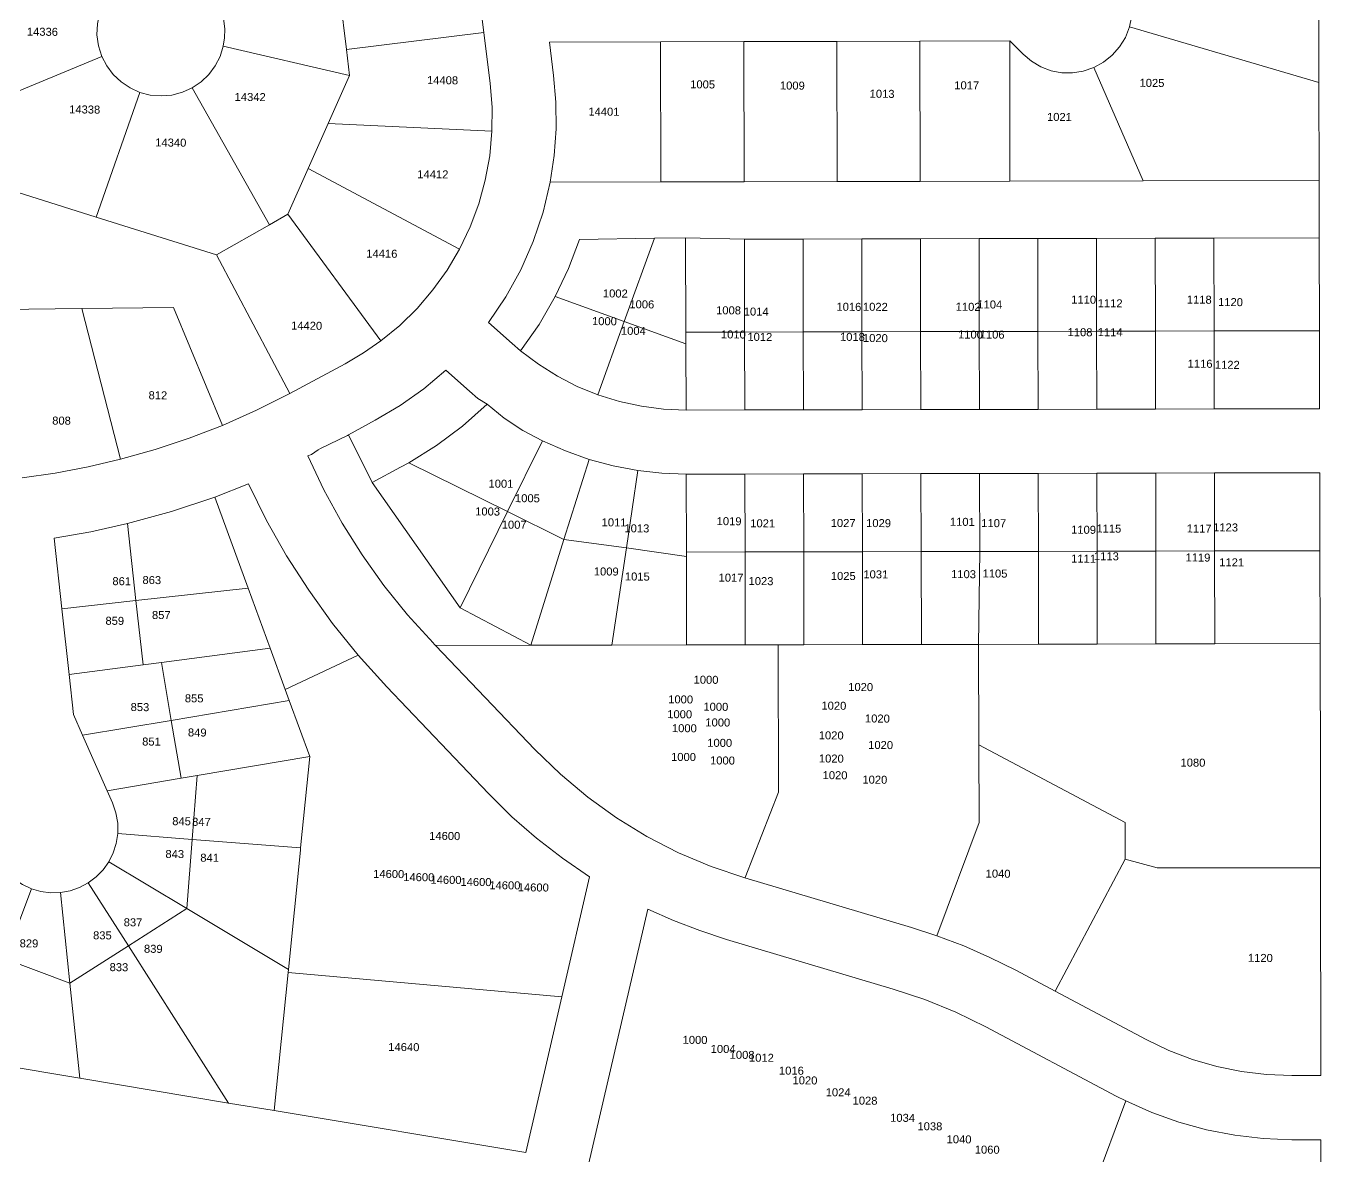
# Model space of a CAD drawing. Header units: feet. Extents: x 2808417 to 2820762, y 948624 to 970780.
# Drawn here: x 2816123 to 2817337, y 962607 to 963665 of the extents above; entities that cross this region are included whole.
import ezdxf
from ezdxf.enums import TextEntityAlignment as Align

# ---------------------------------------------------------------- set-up
doc = ezdxf.new("R2010")
doc.units = ezdxf.units.FT
doc.header["$LTSCALE"] = 0.015
doc.header["$MEASUREMENT"] = 0
doc.layers.add('Dakota County Addresses', color=7, linetype='Continuous')
doc.layers.add('Dakota County Parcels', color=7, linetype='Continuous')
doc.styles.add('Dimensions 100', font='arial.ttf')

# ---------------------------------------------------------------- blocks, each defined once
blk = doc.blocks.new('ACMAP_ANN_TEMPLATE_Dakota County Addresses')
at = {"layer": 'Dakota County Addresses', "style": 'Dimensions 100'}
blk.add_attdef('DakotaCountyAddress', text='', height=50, dxfattribs=at).set_placement((0, 0), align=Align.CENTER)

msp = doc.modelspace()

# ---------------------------------------------------------------- linework, layer by layer
at = {"layer": 'Dakota County Parcels', "lineweight": 5}
for p, q in [((2816412.4, 963737.8), (2816423.9, 963643.1)), ((2816542.7, 963738.1), (2816552.6, 963659.1)), ((2817335.2, 963612.2), (2817334.9, 963736.6)), ((2816423.9, 963643.1), (2816552.6, 963659.1)), ((2816552.6, 963659.1), (2816558.5, 963611.5)), ((2817157.6, 963664.4), (2817335.2, 963612.2)), ((2816308.4, 963646.3), (2816426.8, 963619)), ((2816614.1, 963650.2), (2816718.3, 963650.4)), ((2816614.1, 963650.2), (2816618, 963618.9)), ((2816718.3, 963650.4), (2816796.3, 963650.6)), ((2816718.6, 963519.2), (2816718.3, 963650.4)), ((2816796.3, 963650.6), (2816883.3, 963650.8)), ((2816796.6, 963519.3), (2816796.3, 963650.6)), ((2816883.3, 963650.8), (2816961.3, 963651)), ((2816883.6, 963519.5), (2816883.3, 963650.8)), ((2816961.3, 963651), (2817045.4, 963651.3)), ((2816961.6, 963519.7), (2816961.3, 963651)), ((2817045.4, 963651.3), (2817058.1, 963638.9)), ((2817045.6, 963519.8), (2817045.4, 963651.3)), ((2816083.2, 963590.5), (2816194.6, 963636.7)), ((2816423.9, 963643.1), (2816426.8, 963619)), ((2817124.1, 963626.3), (2817170.4, 963520.1)), ((2816279.4, 963607.4), (2816351.6, 963479.1)), ((2816406.8, 963574), (2816426.8, 963619)), ((2817335.4, 963520.5), (2817335.2, 963612.2)), ((2816189.4, 963486.2), (2816230.2, 963603.1)), ((2816388, 963531.8), (2816406.8, 963574)), ((2816406.8, 963574), (2816560.2, 963566.6)), ((2816369, 963488.9), (2816388, 963531.8)), ((2816388, 963531.8), (2816529.8, 963456.2)), ((2816083.3, 963519.5), (2816189.4, 963486.2)), ((2816614.8, 963518.9), (2816718.6, 963519.2)), ((2816718.6, 963519.2), (2816796.6, 963519.3)), ((2816796.6, 963519.3), (2816883.6, 963519.5)), ((2816883.6, 963519.5), (2816961.6, 963519.7)), ((2816961.6, 963519.7), (2817045.6, 963519.8)), ((2817045.6, 963519.8), (2817170.4, 963520.1)), ((2817170.4, 963520.1), (2817335.4, 963520.5)), ((2817335.5, 963466.8), (2817335.4, 963520.5)), ((2816189.4, 963486.2), (2816302, 963450.9)), ((2816351.6, 963479.1), (2816369, 963488.9)), ((2816369, 963488.9), (2816456.2, 963370.3)), ((2816351.6, 963479.1), (2816302, 963450.9)), ((2816642.1, 963465.3), (2816712.4, 963466.4)), ((2816684.1, 963388.5), (2816712.4, 963466.4)), ((2816712.4, 963466.4), (2816741.7, 963466.9)), ((2816741.7, 963466.9), (2816796.8, 963465.6)), ((2816742, 963378.5), (2816741.7, 963466.9)), ((2816796.8, 963465.6), (2816851.8, 963465.7)), ((2816796.9, 963378.6), (2816796.8, 963465.6)), ((2816851.8, 963465.7), (2816906.8, 963465.9)), ((2816851.9, 963378.8), (2816851.8, 963465.7)), ((2816906.8, 963465.9), (2816961.7, 963466)), ((2816906.9, 963378.9), (2816906.8, 963465.9)), ((2816961.7, 963466), (2817016.7, 963466.1)), ((2816961.9, 963379), (2816961.7, 963466)), ((2817016.7, 963466.1), (2817071.7, 963466.2)), ((2817016.9, 963379.1), (2817016.7, 963466.1)), ((2817071.7, 963466.2), (2817126.7, 963466.3)), ((2817071.9, 963379.2), (2817071.7, 963466.2)), ((2817126.7, 963466.3), (2817181.7, 963466.4)), ((2817126.9, 963379.3), (2817126.7, 963466.3)), ((2817181.7, 963466.4), (2817236.7, 963466.6)), ((2817181.9, 963379.5), (2817181.7, 963466.4)), ((2817236.7, 963466.6), (2817335.5, 963466.8)), ((2817236.9, 963379.6), (2817236.7, 963466.6)), ((2817335.7, 963379.8), (2817335.5, 963466.8)), ((2816302, 963450.9), (2816370.8, 963321.2)), ((2816175.8, 963400.7), (2816261.8, 963401.7)), ((2816261.8, 963401.7), (2816307.6, 963291.2)), ((2816619.4, 963411.8), (2816684.1, 963388.5)), ((2816101.1, 963399.7), (2816175.8, 963400.7)), ((2816175.8, 963400.7), (2816212.2, 963259.4)), ((2816557.1, 963387.6), (2816579.2, 963367.8)), ((2816659.5, 963319.8), (2816684.1, 963388.5)), ((2816684.1, 963388.5), (2816742, 963367.7)), ((2816742, 963378.5), (2816796.9, 963378.6)), ((2816742, 963367.7), (2816742, 963378.5)), ((2816796.9, 963378.6), (2816851.9, 963378.8)), ((2816797.1, 963305.6), (2816796.9, 963378.6)), ((2816851.9, 963378.8), (2816906.9, 963378.9)), ((2816852.1, 963305.8), (2816851.9, 963378.8)), ((2816906.9, 963378.9), (2816961.9, 963379)), ((2816907.1, 963305.9), (2816906.9, 963378.9)), ((2816961.9, 963379), (2817016.9, 963379.1)), ((2816962.1, 963306), (2816961.9, 963379)), ((2817016.9, 963379.1), (2817071.9, 963379.2)), ((2817017.1, 963306.1), (2817016.9, 963379.1)), ((2817071.9, 963379.2), (2817126.9, 963379.3)), ((2817072.1, 963306.2), (2817071.9, 963379.2)), ((2817126.9, 963379.3), (2817181.9, 963379.5)), ((2817127.1, 963306.3), (2817126.9, 963379.3)), ((2817181.9, 963379.5), (2817236.9, 963379.6)), ((2817182.1, 963306.5), (2817181.9, 963379.5)), ((2817236.9, 963379.6), (2817335.7, 963379.8)), ((2817237.1, 963306.6), (2817236.9, 963379.6)), ((2817335.8, 963306.8), (2817335.7, 963379.8)), ((2816579.2, 963367.8), (2816587.1, 963361)), ((2816742.1, 963305.5), (2816742, 963367.7)), ((2816370.8, 963321.2), (2816422.5, 963348.8)), ((2816517, 963343), (2816539.1, 963323.2)), ((2816742.1, 963305.5), (2816797.1, 963305.6)), ((2816797.1, 963305.6), (2816852.1, 963305.8)), ((2816852.1, 963305.8), (2816907.1, 963305.9)), ((2816907.1, 963305.9), (2816962.1, 963306)), ((2816962.1, 963306), (2817017.1, 963306.1)), ((2817017.1, 963306.1), (2817072.1, 963306.2)), ((2817072.1, 963306.2), (2817127.1, 963306.3)), ((2817127.1, 963306.3), (2817182.1, 963306.5)), ((2817182.1, 963306.5), (2817237.1, 963306.6)), ((2817237.1, 963306.6), (2817335.8, 963306.8)), ((2816425.9, 963282.2), (2816450.9, 963296)), ((2816399.6, 963269.6), (2816424.8, 963281.7)), ((2816424.8, 963281.7), (2816425.9, 963282.2)), ((2816425.9, 963282.2), (2816448, 963237.7)), ((2816397.2, 963268.4), (2816399.6, 963269.6)), ((2816574.9, 963210.4), (2816607.6, 963276.8)), ((2816474.4, 963251.9), (2816482.2, 963256.1)), ((2816482.2, 963256.1), (2816482.2, 963256.1)), ((2816482.2, 963256.1), (2816574.9, 963210.4)), ((2816627.7, 963184.4), (2816651.2, 963259.3)), ((2816448, 963237.7), (2816474.4, 963251.9)), ((2816686.2, 963176.6), (2816696.9, 963248.8)), ((2816742.2, 963245.5), (2816797.2, 963245.6)), ((2816742.4, 963172.5), (2816742.2, 963245.5)), ((2816797.2, 963245.6), (2816852.2, 963245.8)), ((2816797.4, 963172.7), (2816797.2, 963245.6)), ((2816852.2, 963245.8), (2816907.2, 963245.9)), ((2816852.4, 963172.8), (2816852.2, 963245.8)), ((2816907.2, 963245.9), (2816962.2, 963246)), ((2816907.4, 963172.9), (2816907.2, 963245.9)), ((2816962.2, 963246), (2817017.2, 963246.1)), ((2816962.4, 963173), (2816962.2, 963246)), ((2817017.2, 963246.1), (2817072.2, 963246.2)), ((2817017.4, 963173.1), (2817017.2, 963246.1)), ((2817072.2, 963246.2), (2817127.2, 963246.3)), ((2817072.4, 963173.2), (2817072.2, 963246.2)), ((2817127.2, 963246.3), (2817182.2, 963246.5)), ((2817127.3, 963173.4), (2817127.2, 963246.3)), ((2817182.2, 963246.5), (2817237.2, 963246.6)), ((2817182.3, 963173.5), (2817182.2, 963246.5)), ((2817237.2, 963246.6), (2817336, 963246.8)), ((2817237.3, 963173.6), (2817237.2, 963246.6)), ((2817336.1, 963173.8), (2817336, 963246.8)), ((2816300.5, 963224.1), (2816331.9, 963236.4)), ((2816448, 963237.7), (2816530.4, 963120.2)), ((2816300.5, 963224.1), (2816331.7, 963138.8)), ((2816530.4, 963120.2), (2816574.9, 963210.4)), ((2816574.9, 963210.4), (2816627.7, 963184.4)), ((2816218.7, 963199.2), (2816226.6, 963127.2)), ((2816149.8, 963185.6), (2816157.1, 963119.5)), ((2816627.7, 963184.4), (2816596.7, 963085.2)), ((2816627.7, 963184.4), (2816686.2, 963176.6)), ((2816672.6, 963085.4), (2816686.2, 963176.6)), ((2816686.2, 963176.6), (2816742.4, 963168.3)), ((2816742.4, 963172.5), (2816797.4, 963172.7)), ((2816742.4, 963168.3), (2816742.4, 963172.5)), ((2816797.4, 963172.7), (2816852.4, 963172.8)), ((2816797.6, 963085.7), (2816797.4, 963172.7)), ((2816852.4, 963172.8), (2816907.4, 963172.9)), ((2816852.6, 963085.8), (2816852.4, 963172.8)), ((2816907.4, 963172.9), (2816962.4, 963173)), ((2816907.6, 963085.9), (2816907.4, 963172.9)), ((2816962.4, 963173), (2817017.4, 963173.1)), ((2816962.6, 963086), (2816962.4, 963173)), ((2817016.3, 963086.1), (2817017.4, 963173.1)), ((2817017.4, 963173.1), (2817072.4, 963173.2)), ((2817072.4, 963173.2), (2817127.3, 963173.4)), ((2817072.5, 963086.2), (2817072.4, 963173.2)), ((2817127.3, 963173.4), (2817182.3, 963173.5)), ((2817127.5, 963086.4), (2817127.3, 963173.4)), ((2817182.3, 963173.5), (2817237.3, 963173.6)), ((2817182.5, 963086.5), (2817182.3, 963173.5)), ((2817237.3, 963173.6), (2817336.1, 963173.8)), ((2817237.5, 963086.6), (2817237.3, 963173.6)), ((2817336.3, 963086.8), (2817336.1, 963173.8)), ((2816742.6, 963085.5), (2816742.4, 963168.3)), ((2816226.6, 963127.2), (2816331.7, 963138.8)), ((2816331.7, 963138.8), (2816352.4, 963082.4)), ((2816157.1, 963119.5), (2816226.6, 963127.2)), ((2816226.6, 963127.2), (2816233.3, 963066.9)), ((2816157.1, 963119.5), (2816163.9, 963057.9)), ((2816530.4, 963120.2), (2816596.7, 963085.2)), ((2816505, 963087.6), (2816506.2, 963086.4)), ((2816506.2, 963086.4), (2816507.4, 963085.1)), ((2816507.4, 963085.1), (2816596.7, 963085.2)), ((2816596.7, 963085.2), (2816672.6, 963085.4)), ((2816672.6, 963085.4), (2816742.6, 963085.5)), ((2816742.6, 963085.5), (2816797.6, 963085.7)), ((2816797.6, 963085.7), (2816828.4, 963085.7)), ((2816828.4, 963085.7), (2816852.6, 963085.8)), ((2816828.6, 962947.7), (2816828.4, 963085.7)), ((2816852.6, 963085.8), (2816907.6, 963085.9)), ((2816907.6, 963085.9), (2816962.6, 963086)), ((2816962.6, 963086), (2817016.3, 963086.1)), ((2817016.3, 963086.1), (2817072.5, 963086.2)), ((2817016.5, 962992.1), (2817016.3, 963086.1)), ((2817072.5, 963086.2), (2817127.5, 963086.4)), ((2817127.5, 963086.4), (2817182.5, 963086.5)), ((2817182.5, 963086.5), (2817237.5, 963086.6)), ((2817237.5, 963086.6), (2817336.3, 963086.8)), ((2817336.6, 962961.2), (2817336.3, 963086.8)), ((2816250.5, 963069.1), (2816352.4, 963082.4)), ((2816352.4, 963082.4), (2816366.5, 963043.9)), ((2816366.5, 963043.9), (2816434.8, 963075.9)), ((2816434.8, 963075.9), (2816461.6, 963046.2)), ((2816507.4, 963085.1), (2816600.4, 962987.7)), ((2816163.9, 963057.9), (2816233.3, 963066.9)), ((2816233.3, 963066.9), (2816250.5, 963069.1)), ((2816250.5, 963069.1), (2816259.7, 963014.9)), ((2816163.9, 963057.9), (2816168, 963020.4)), ((2816366.5, 963043.9), (2816370.3, 963033.6)), ((2816461.6, 963046.2), (2816557, 962946.3)), ((2816259.7, 963014.9), (2816370.3, 963033.6)), ((2816370.3, 963033.6), (2816389.6, 962981)), ((2816168, 963020.4), (2816176.6, 963000.9)), ((2816176.6, 963000.9), (2816259.7, 963014.9)), ((2816259.7, 963014.9), (2816268.8, 962960.7)), ((2816176.6, 963000.9), (2816199.6, 962949)), ((2817016.7, 962919.2), (2817016.5, 962992.1)), ((2817153.6, 962919.4), (2817016.5, 962992.1)), ((2816283.9, 962963.2), (2816389.6, 962981)), ((2816389.6, 962981), (2816380.9, 962895.6)), ((2816199.6, 962949), (2816268.8, 962960.7)), ((2816268.8, 962960.7), (2816283.9, 962963.2)), ((2816279.3, 962903.4), (2816283.9, 962963.2)), ((2817336.7, 962919.8), (2817336.6, 962961.2)), ((2816199.6, 962949), (2816204.6, 962937.6)), ((2816797.5, 962867.9), (2816828.6, 962947.7)), ((2816977.2, 962813.1), (2817016.7, 962919.2)), ((2817153.6, 962884.9), (2817153.6, 962919.4)), ((2817336.7, 962876.8), (2817336.7, 962919.8)), ((2816209.5, 962908.8), (2816279.3, 962903.4)), ((2816274.3, 962838.6), (2816279.3, 962903.4)), ((2816279.3, 962903.4), (2816380.9, 962895.6)), ((2816369.4, 962781.6), (2816380.7, 962893.5)), ((2816380.9, 962895.6), (2816380.7, 962893.5)), ((2816201.2, 962882.5), (2816274.3, 962838.6)), ((2817088.1, 962761.2), (2817153.6, 962884.9)), ((2817153.6, 962884.9), (2817183.7, 962876.7)), ((2816625.7, 962756.1), (2816651.7, 962868.4)), ((2816797.3, 962867.3), (2816797.5, 962867.9)), ((2816797.3, 962867.3), (2816953.4, 962820.8)), ((2817336.7, 962876.8), (2817183.7, 962876.7)), ((2817336.9, 962682.2), (2817336.7, 962876.8)), ((2816103.9, 962791.7), (2816128.6, 962857.2)), ((2816181.9, 962862.7), (2816219.5, 962803.7)), ((2816155.9, 962853.7), (2816164.7, 962768.8)), ((2816219.5, 962803.7), (2816274.3, 962838.6)), ((2816274.3, 962838.6), (2816369.4, 962781.6)), ((2816650.8, 962599), (2816706.3, 962838.2)), ((2816977.2, 962813.1), (2816953.4, 962820.8)), ((2816780.1, 962809.8), (2816936.3, 962763.3)), ((2816164.7, 962768.8), (2816219.5, 962803.7)), ((2816219.5, 962803.7), (2816313.2, 962656.5)), ((2816103.9, 962791.7), (2816164.7, 962768.8)), ((2816356, 962649.4), (2816369.1, 962778.8)), ((2816369.1, 962778.8), (2816369.4, 962781.6)), ((2816369.1, 962778.8), (2816625.7, 962756.1)), ((2817051, 962780.9), (2817088.1, 962761.2)), ((2816164.7, 962768.8), (2816173.9, 962679.7)), ((2817088.1, 962761.2), (2817173.2, 962716.1)), ((2816591.8, 962610.2), (2816625.7, 962756.1)), ((2817022.9, 962727.9), (2817145.2, 962663.1)), ((2816068.3, 962697.3), (2816173.9, 962679.7)), ((2816173.9, 962679.7), (2816313.2, 962656.5)), ((2817309.8, 962682.2), (2817336.9, 962682.2)), ((2817145.2, 962663.1), (2817154.1, 962658.5)), ((2816313.2, 962656.5), (2816356, 962649.4)), ((2816356, 962649.4), (2816591.8, 962610.2)), ((2817069.6, 962430.9), (2817154.1, 962658.5)), ((2817309.9, 962622.2), (2817337, 962622.2)), ((2817337.2, 962424.7), (2817337, 962622.2))]:
    msp.add_line(p, q, dxfattribs=at)
for points in [[(2817157.6, 963664.4), (2817159.5, 963673.4), (2817160, 963682.6), (2817159.1, 963691.8), (2817156.8, 963700.8), (2817153.1, 963709.3), (2817148.2, 963717.1), (2817142.1, 963724.1)], [(2816192.7, 963677.6), (2816190.5, 963667.4), (2816190, 963657), (2816191.4, 963646.7), (2816194.6, 963636.7)], [(2816308.4, 963646.3), (2816309.7, 963654.2), (2816309.9, 963662.2), (2816309, 963670.1), (2816307.1, 963677.9)], [(2817124.1, 963626.3), (2817133.2, 963631.3), (2817141.4, 963637.8), (2817148.3, 963645.7), (2817153.8, 963654.6), (2817157.6, 963664.4)], [(2816279.4, 963607.4), (2816287.6, 963613), (2816294.8, 963619.9), (2816300.8, 963627.9), (2816305.4, 963636.8), (2816308.4, 963646.3)], [(2816194.6, 963636.7), (2816199.2, 963627.8), (2816205.3, 963619.7), (2816212.6, 963612.8), (2816221, 963607.2), (2816230.2, 963603.1)], [(2817058.1, 963638.9), (2817065.9, 963632.2), (2817074.6, 963627), (2817084.2, 963623.4), (2817094.2, 963621.5), (2817104.4, 963621.4), (2817114.4, 963623), (2817124.1, 963626.3)], [(2816230.2, 963603.1), (2816240, 963600.6), (2816250.2, 963599.7), (2816260.3, 963600.6), (2816270.1, 963603.2), (2816279.4, 963607.4)], [(2816560.2, 963566.6), (2816560.3, 963589.1), (2816558.5, 963611.5)], [(2816614.8, 963518.9), (2816618.5, 963543.8), (2816620.3, 963568.8), (2816620.2, 963593.9), (2816618, 963618.9)], [(2816529.8, 963456.2), (2816539.7, 963477.1), (2816547.8, 963498.7), (2816553.9, 963520.9), (2816558.1, 963543.6), (2816560.2, 963566.6)], [(2816557.1, 963387.6), (2816573.3, 963411.6), (2816587.3, 963436.9), (2816598.9, 963463.4), (2816608.1, 963490.8), (2816614.8, 963518.9)], [(2816619.4, 963411.8), (2816631.8, 963438.1), (2816642.1, 963465.3)], [(2816456.2, 963370.3), (2816473.8, 963384.8), (2816490.1, 963400.8), (2816504.9, 963418.1), (2816518.2, 963436.6), (2816529.8, 963456.2)], [(2816587.1, 963361), (2816604.3, 963385.7), (2816619.4, 963411.8)], [(2816422.5, 963348.8), (2816439.8, 963359), (2816456.2, 963370.3)], [(2816587.1, 963361), (2816603.8, 963348.4), (2816621.5, 963337.3), (2816640.1, 963327.7), (2816659.5, 963319.8)], [(2816450.9, 963296), (2816474.2, 963309.8), (2816496.3, 963325.5), (2816517, 963343)], [(2816307.6, 963291.2), (2816339.6, 963305.4), (2816370.8, 963321.2)], [(2816539.1, 963323.2), (2816546.9, 963316.5), (2816555.6, 963310.9)], [(2816659.5, 963319.8), (2816679.6, 963313.6), (2816700.2, 963309.1), (2816721.1, 963306.4), (2816742.1, 963305.5)], [(2816482.2, 963256.1), (2816508.2, 963272.3), (2816532.7, 963290.6), (2816555.6, 963310.9)], [(2816555.6, 963310.9), (2816571.8, 963297.9), (2816589.2, 963286.5), (2816607.6, 963276.8)], [(2816212.2, 963259.4), (2816244.5, 963268.5), (2816276.3, 963279.1), (2816307.6, 963291.2)], [(2816387.6, 963262.6), (2816391.1, 963264), (2816394.3, 963266), (2816397.2, 963268.4)], [(2816607.6, 963276.8), (2816629.1, 963267.2), (2816651.2, 963259.3)], [(2816120, 963242.1), (2816151, 963246.5), (2816181.7, 963252.3), (2816212.2, 963259.4)], [(2816387.6, 963262.6), (2816402.7, 963230.7), (2816419.7, 963199.7), (2816438.5, 963169.9), (2816459, 963141.2), (2816481.2, 963113.7), (2816505, 963087.6)], [(2816651.2, 963259.3), (2816673.9, 963253.2), (2816696.9, 963248.8)], [(2816696.9, 963248.8), (2816719.5, 963246.3), (2816742.2, 963245.5)], [(2816331.9, 963236.4), (2816349, 963202.2), (2816367.8, 963168.9), (2816388.5, 963136.7), (2816410.8, 963105.7), (2816434.8, 963075.9)], [(2816218.7, 963199.2), (2816259.9, 963210.5), (2816300.5, 963224.1)], [(2816149.8, 963185.6), (2816184.4, 963191.6), (2816218.7, 963199.2)], [(2816600.4, 962987.7), (2816624.3, 962964.5), (2816649.9, 962943.1), (2816676.9, 962923.6), (2816705.4, 962906.2), (2816735, 962891), (2816765.7, 962878), (2816797.3, 962867.3)], [(2816557, 962946.3), (2816578.9, 962924.7), (2816602, 962904.5), (2816626.3, 962885.7), (2816651.7, 962868.4)], [(2816209.5, 962908.8), (2816209.5, 962918.6), (2816207.8, 962928.3), (2816204.6, 962937.6)], [(2816201.2, 962882.5), (2816205.3, 962890.8), (2816208.1, 962899.6), (2816209.5, 962908.8)], [(2816181.9, 962862.7), (2816189.3, 962868.3), (2816195.8, 962875), (2816201.2, 962882.5)], [(2816105.7, 962872.6), (2816112.5, 962866.3), (2816120.2, 962861.2), (2816128.6, 962857.2)], [(2816128.6, 962857.2), (2816137.5, 962854.6), (2816146.6, 962853.4), (2816155.9, 962853.7)], [(2816155.9, 962853.7), (2816165, 962855.4), (2816173.8, 962858.4), (2816181.9, 962862.7)], [(2816706.3, 962838.2), (2816730.4, 962827.5), (2816755.1, 962818), (2816780.1, 962809.8)], [(2817051, 962780.9), (2817026.9, 962792.9), (2817002.3, 962803.6), (2816977.2, 962813.1)], [(2817022.9, 962727.9), (2816994.8, 962741.6), (2816965.9, 962753.4), (2816936.3, 962763.3)], [(2817173.2, 962716.1), (2817194.6, 962705.8), (2817216.7, 962697.4), (2817239.5, 962690.8), (2817262.7, 962686), (2817286.2, 962683.1), (2817309.8, 962682.2)], [(2817154.1, 962658.5), (2817178.6, 962647.5), (2817203.9, 962638.5), (2817229.9, 962631.4), (2817256.3, 962626.3), (2817283, 962623.2), (2817309.9, 962622.2)]]:
    msp.add_lwpolyline(points, dxfattribs=at)

# ---------------------------------------------------------------- block references
at = {"layer": 'Dakota County Addresses', "lineweight": 5, "xscale": 0.15, "yscale": 0.15, "zscale": 0.15, "rotation": 359.5015230000861}
for p, values in [((2816138.9, 963656.1), {'DakotaCountyAddress': '14336'}), ((2816513.9, 963610.7), {'DakotaCountyAddress': '14408'}), ((2816757.6, 963606.8), {'DakotaCountyAddress': '1005'}), ((2816841.7, 963605.7), {'DakotaCountyAddress': '1009'}), ((2817005.1, 963605.9), {'DakotaCountyAddress': '1017'}), ((2817178.7, 963608.2), {'DakotaCountyAddress': '1025'}), ((2816333.6, 963595), {'DakotaCountyAddress': '14342'}), ((2816925.8, 963598), {'DakotaCountyAddress': '1013'}), ((2816178.5, 963583.3), {'DakotaCountyAddress': '14338'}), ((2816665.1, 963581.3), {'DakotaCountyAddress': '14401'}), ((2817092, 963576.3), {'DakotaCountyAddress': '1021'}), ((2816259.2, 963552.3), {'DakotaCountyAddress': '14340'}), ((2816504.8, 963522.6), {'DakotaCountyAddress': '14412'}), ((2816457, 963448.3), {'DakotaCountyAddress': '14416'}), ((2816675.8, 963411), {'DakotaCountyAddress': '1002'}), ((2816700.6, 963400.8), {'DakotaCountyAddress': '1006'}), ((2816781.9, 963395.2), {'DakotaCountyAddress': '1008'}), ((2816807.8, 963394), {'DakotaCountyAddress': '1014'}), ((2816894.7, 963398.5), {'DakotaCountyAddress': '1016'}), ((2816919.5, 963398.5), {'DakotaCountyAddress': '1022'}), ((2817006.4, 963398.5), {'DakotaCountyAddress': '1102'}), ((2817026.7, 963400.7), {'DakotaCountyAddress': '1104'}), ((2817114.7, 963405.2), {'DakotaCountyAddress': '1110'}), ((2817139.5, 963401.8), {'DakotaCountyAddress': '1112'}), ((2817223, 963405.2), {'DakotaCountyAddress': '1118'}), ((2817252.3, 963402.9), {'DakotaCountyAddress': '1120'}), ((2816665.6, 963385), {'DakotaCountyAddress': '1000'}), ((2816386.5, 963380.8), {'DakotaCountyAddress': '14420'}), ((2816692.7, 963376), {'DakotaCountyAddress': '1004'}), ((2816786.4, 963372.6), {'DakotaCountyAddress': '1010'}), ((2816811.2, 963370.3), {'DakotaCountyAddress': '1012'}), ((2816898, 963370.3), {'DakotaCountyAddress': '1018'}), ((2816919.5, 963369.2), {'DakotaCountyAddress': '1020'}), ((2817008.6, 963372.5), {'DakotaCountyAddress': '1100'}), ((2817028.9, 963372.5), {'DakotaCountyAddress': '1106'}), ((2817111.3, 963374.7), {'DakotaCountyAddress': '1108'}), ((2817139.5, 963374.7), {'DakotaCountyAddress': '1114'}), ((2817223.8, 963345.2), {'DakotaCountyAddress': '1116'}), ((2817249.3, 963344.2), {'DakotaCountyAddress': '1122'}), ((2816247.1, 963315.6), {'DakotaCountyAddress': '812'}), ((2816156.8, 963291.9), {'DakotaCountyAddress': '808'}), ((2816568.6, 963232.8), {'DakotaCountyAddress': '1001'}), ((2816593.4, 963219.2), {'DakotaCountyAddress': '1005'}), ((2816556.1, 963206.8), {'DakotaCountyAddress': '1003'}), ((2816581, 963194.4), {'DakotaCountyAddress': '1007'}), ((2816674.6, 963196.6), {'DakotaCountyAddress': '1011'}), ((2816696, 963191), {'DakotaCountyAddress': '1013'}), ((2816782.4, 963197.7), {'DakotaCountyAddress': '1019'}), ((2816813.9, 963195.7), {'DakotaCountyAddress': '1021'}), ((2816889.3, 963196), {'DakotaCountyAddress': '1027'}), ((2816922.5, 963195.9), {'DakotaCountyAddress': '1029'}), ((2817001, 963197.1), {'DakotaCountyAddress': '1101'}), ((2817030.4, 963195.9), {'DakotaCountyAddress': '1107'}), ((2817114.6, 963189.7), {'DakotaCountyAddress': '1109'}), ((2817138.3, 963190.8), {'DakotaCountyAddress': '1115'}), ((2817222.9, 963190.8), {'DakotaCountyAddress': '1117'}), ((2817247.7, 963191.9), {'DakotaCountyAddress': '1123'}), ((2817114.6, 963162.6), {'DakotaCountyAddress': '1111'}), ((2817136, 963164.9), {'DakotaCountyAddress': '1113'}), ((2817221.8, 963163.7), {'DakotaCountyAddress': '1119'}), ((2816667.3, 963150.6), {'DakotaCountyAddress': '1009'}), ((2817253.4, 963159.2), {'DakotaCountyAddress': '1121'}), ((2816213.2, 963141.5), {'DakotaCountyAddress': '861'}), ((2816241.4, 963142.6), {'DakotaCountyAddress': '863'}), ((2816696.4, 963145.9), {'DakotaCountyAddress': '1015'}), ((2816784.2, 963144.8), {'DakotaCountyAddress': '1017'}), ((2816812.3, 963141.6), {'DakotaCountyAddress': '1023'}), ((2816889.4, 963146.4), {'DakotaCountyAddress': '1025'}), ((2816919.9, 963147.9), {'DakotaCountyAddress': '1031'}), ((2817002.1, 963148.1), {'DakotaCountyAddress': '1103'}), ((2817031.6, 963148.7), {'DakotaCountyAddress': '1105'}), ((2816206.7, 963104.4), {'DakotaCountyAddress': '859'}), ((2816250.3, 963109.8), {'DakotaCountyAddress': '857'}), ((2816760.8, 963049.2), {'DakotaCountyAddress': '1000'}), ((2816905.7, 963042.4), {'DakotaCountyAddress': '1020'}), ((2816281.1, 963031.8), {'DakotaCountyAddress': '855'}), ((2816737, 963030.8), {'DakotaCountyAddress': '1000'}), ((2816230.3, 963023.6), {'DakotaCountyAddress': '853'}), ((2816770, 963023.9), {'DakotaCountyAddress': '1000'}), ((2816880.6, 963024.9), {'DakotaCountyAddress': '1020'}), ((2816736.1, 963016.9), {'DakotaCountyAddress': '1000'}), ((2816771.8, 963009.2), {'DakotaCountyAddress': '1000'}), ((2816921.4, 963012.9), {'DakotaCountyAddress': '1020'}), ((2816284, 962999.8), {'DakotaCountyAddress': '849'}), ((2816740.5, 963003.8), {'DakotaCountyAddress': '1000'}), ((2816878.1, 962997.1), {'DakotaCountyAddress': '1020'}), ((2816241.1, 962991.3), {'DakotaCountyAddress': '851'}), ((2816773.6, 962990.1), {'DakotaCountyAddress': '1000'}), ((2816924.4, 962988.1), {'DakotaCountyAddress': '1020'}), ((2816739.7, 962976.9), {'DakotaCountyAddress': '1000'}), ((2816776.2, 962973.6), {'DakotaCountyAddress': '1000'}), ((2816878.2, 962975.4), {'DakotaCountyAddress': '1020'}), ((2817217.1, 962971.6), {'DakotaCountyAddress': '1080'}), ((2816881.7, 962959.8), {'DakotaCountyAddress': '1020'}), ((2816919, 962955.6), {'DakotaCountyAddress': '1020'}), ((2816269.3, 962916.7), {'DakotaCountyAddress': '845'}), ((2816287.9, 962916.1), {'DakotaCountyAddress': '847'}), ((2816515.9, 962902.9), {'DakotaCountyAddress': '14600'}), ((2816262.9, 962886), {'DakotaCountyAddress': '843'}), ((2816295.6, 962882.5), {'DakotaCountyAddress': '841'}), ((2816463.4, 962867.3), {'DakotaCountyAddress': '14600'}), ((2816491.6, 962864.3), {'DakotaCountyAddress': '14600'}), ((2816517.1, 962861.8), {'DakotaCountyAddress': '14600'}), ((2816545.2, 962859.8), {'DakotaCountyAddress': '14600'}), ((2817034.5, 962867.6), {'DakotaCountyAddress': '1040'}), ((2816572.3, 962856.7), {'DakotaCountyAddress': '14600'}), ((2816598.9, 962854.7), {'DakotaCountyAddress': '14600'}), ((2816223.8, 962822), {'DakotaCountyAddress': '837'}), ((2816126.3, 962802.3), {'DakotaCountyAddress': '829'}), ((2816195.1, 962809.8), {'DakotaCountyAddress': '835'}), ((2816242.8, 962797.2), {'DakotaCountyAddress': '839'}), ((2817280.3, 962788.7), {'DakotaCountyAddress': '1120'}), ((2816210.6, 962780), {'DakotaCountyAddress': '833'}), ((2816477.6, 962705.2), {'DakotaCountyAddress': '14640'}), ((2816750.5, 962711.9), {'DakotaCountyAddress': '1000'}), ((2816776.8, 962703.4), {'DakotaCountyAddress': '1004'}), ((2816794.6, 962697.9), {'DakotaCountyAddress': '1008'}), ((2816812.7, 962695.2), {'DakotaCountyAddress': '1012'}), ((2816840.8, 962683.1), {'DakotaCountyAddress': '1016'}), ((2816853.5, 962674), {'DakotaCountyAddress': '1020'}), ((2816884.6, 962662.8), {'DakotaCountyAddress': '1024'}), ((2816909.8, 962655), {'DakotaCountyAddress': '1028'}), ((2816945, 962638.9), {'DakotaCountyAddress': '1034'}), ((2816970.6, 962631), {'DakotaCountyAddress': '1038'}), ((2816997.9, 962618.8), {'DakotaCountyAddress': '1040'}), ((2817024.3, 962609.1), {'DakotaCountyAddress': '1060'})]:
    msp.add_blockref('ACMAP_ANN_TEMPLATE_Dakota County Addresses', p, dxfattribs=at).add_auto_attribs(values)

doc.saveas('drawing.dxf')
